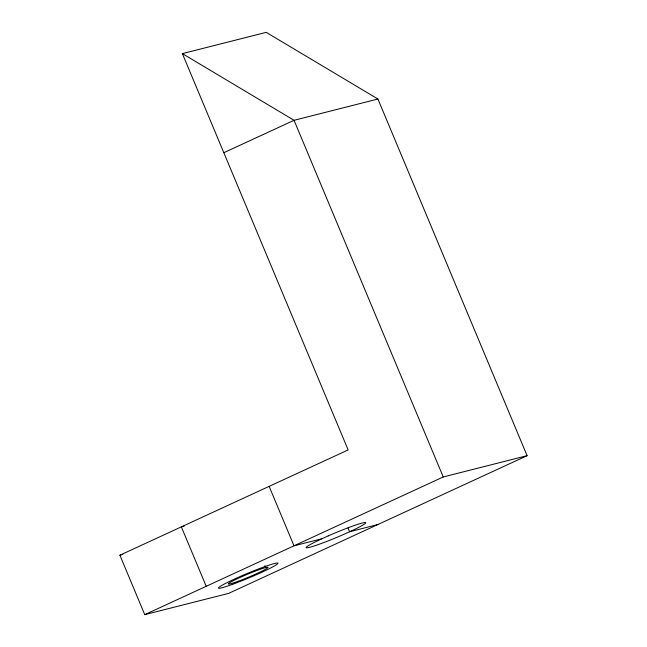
<?xml version="1.0" encoding="UTF-8"?>
<svg xmlns="http://www.w3.org/2000/svg" width="647" height="647" viewBox="0 0 647 647"><rect width="100%" height="100%" fill="white"/><g stroke="black" fill="none" stroke-linecap="round" stroke-linejoin="round"><path stroke-width="0.97" d="M223.822 152.692L294.053 120.302L377.913 99.023L527.103 455.682L228.626 593.38L144.758 614.65L119.897 555.207L348.151 449.916L182.373 53.62L266.232 32.35L377.913 99.023M144.758 614.65L443.244 476.96L527.103 455.682M377.864 524.531L349.598 531.753L348.046 528.033M184.241 526.124L181.346 526.86L206.215 586.303M119.897 555.207L122.817 554.463M321.85 538.773L294.005 545.801L269.136 486.358M182.373 53.62L294.053 120.302L443.244 476.96M264.922 565.704L265.699 567.565M328.199 535.91L321.009 539.153A32.301 2.37 -22.7 0 0 308.393 547.597A32.301 2.37 -22.7 0 0 343.67 534.43L350.852 531.187A32.301 2.37 -22.7 0 0 363.477 522.736A32.301 2.37 -22.7 0 0 328.199 535.91M238.492 581.168A21.537 1.577 -22.7 0 0 268.02 567.379A21.537 1.577 -22.7 0 0 237.918 578.45A21.537 1.577 -22.7 0 0 238.492 581.168M232.322 584.411A32.301 2.37 -22.7 0 0 277.943 563.367A32.301 2.37 -22.7 0 0 234.165 579.211A32.301 2.37 -22.7 0 0 232.322 584.411"/></g></svg>
